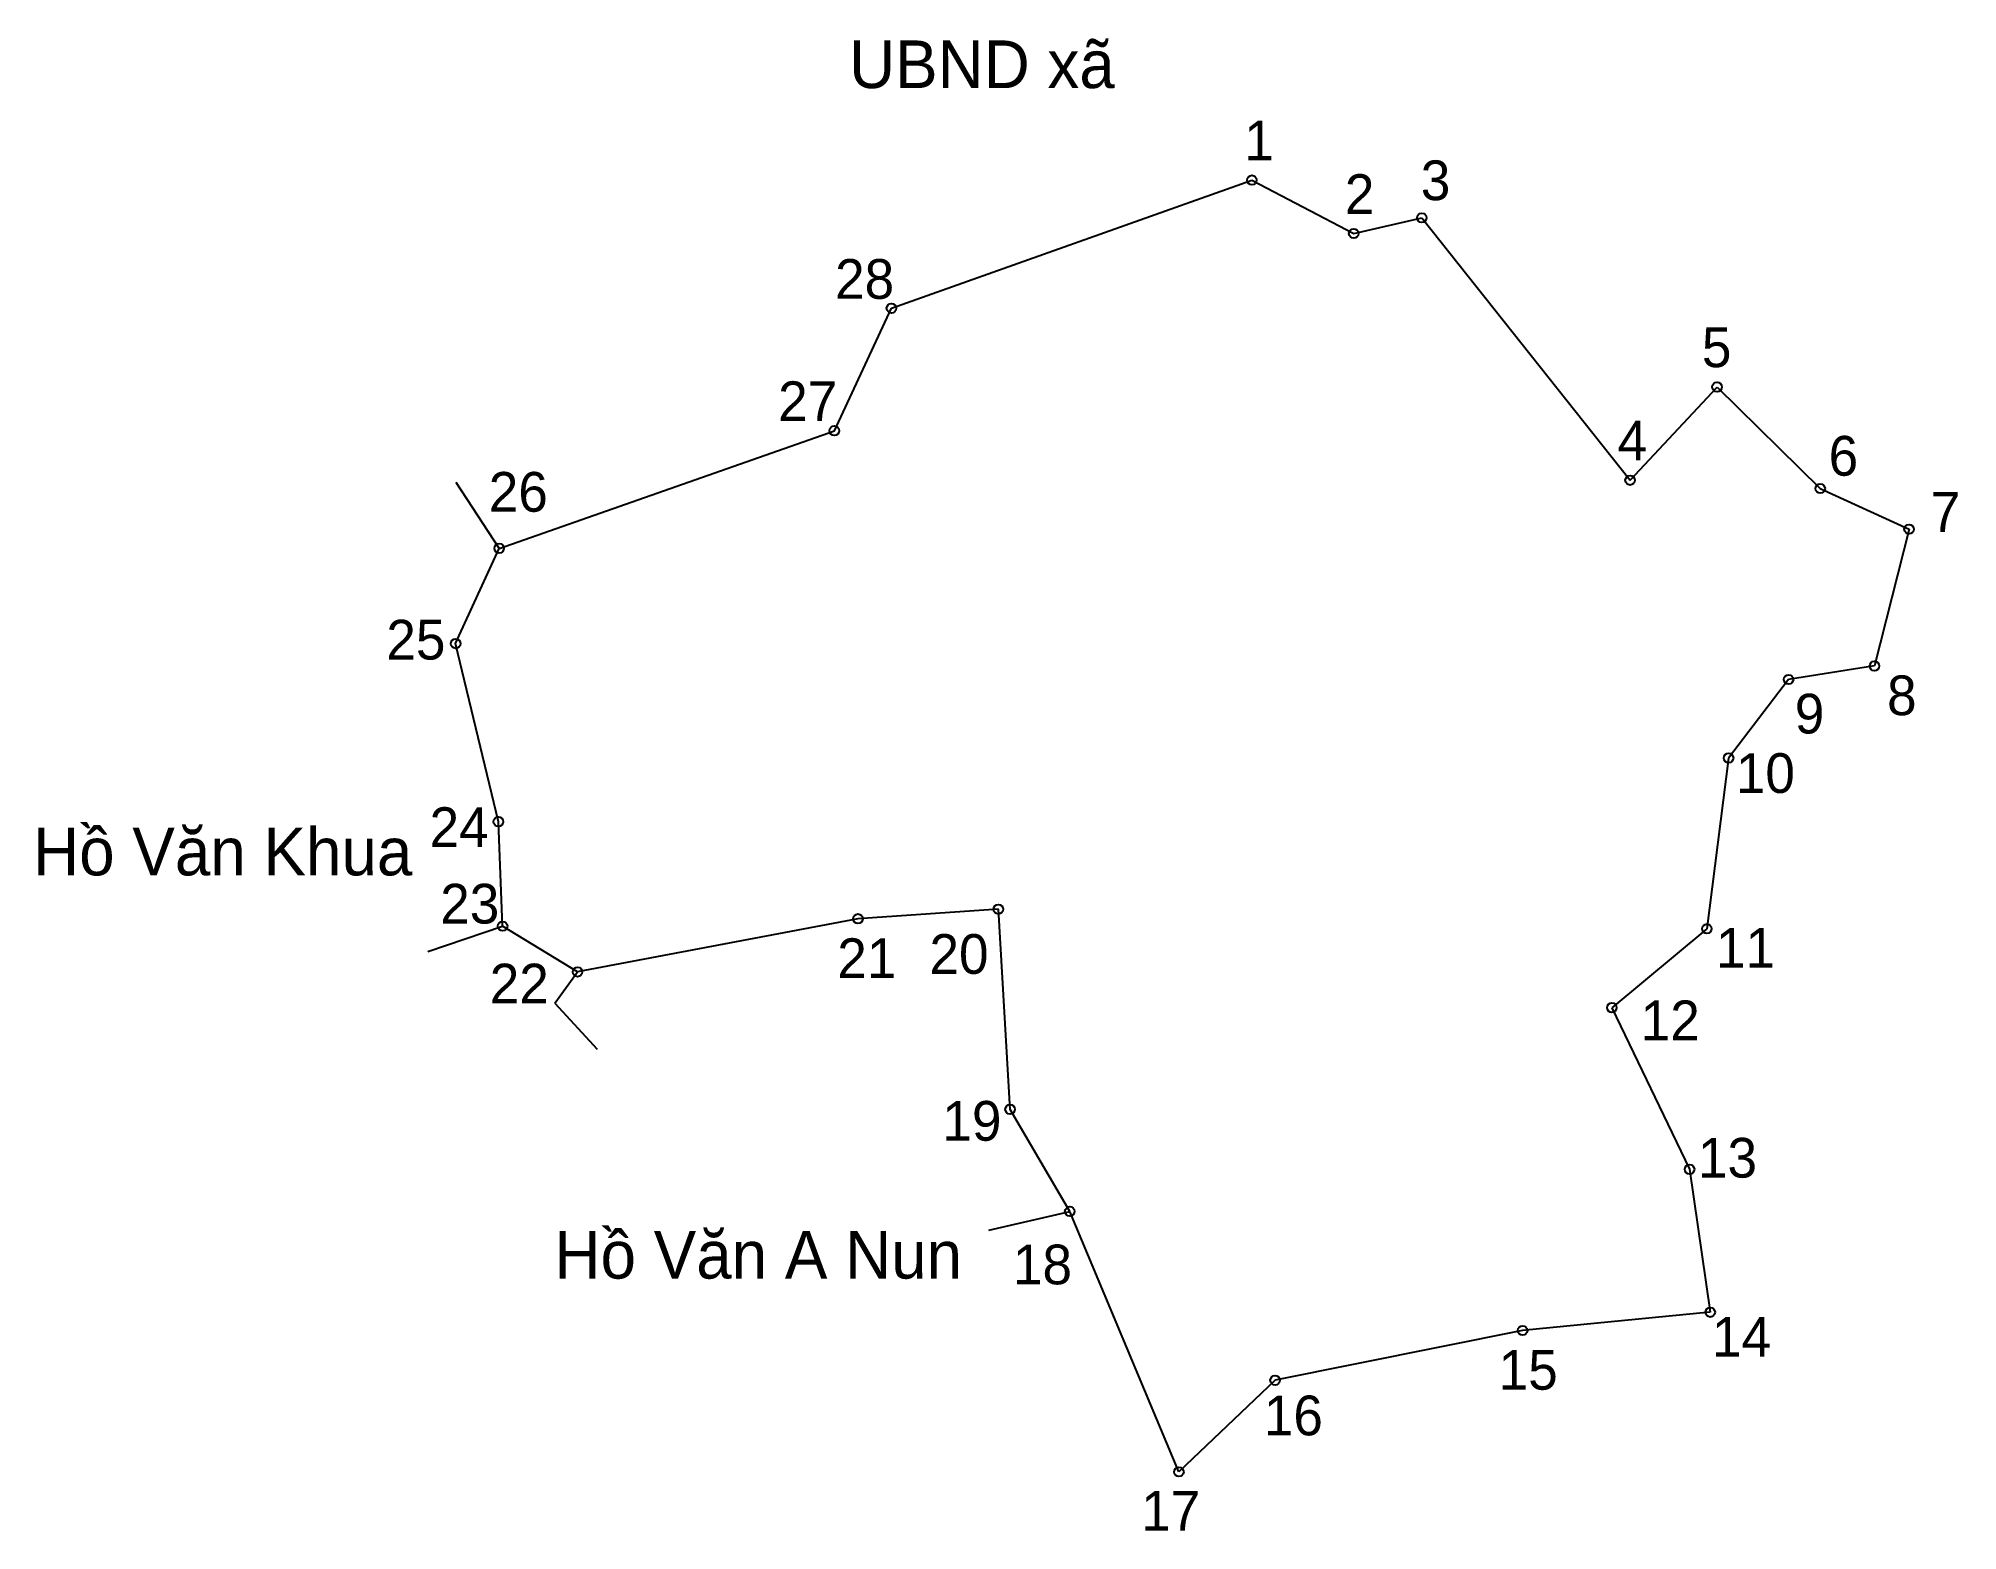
# Model space of a CAD drawing. Extents: x 547472 to 547768, y 1825016 to 1825246.
import ezdxf

# ---------------------------------------------------------------- set-up
doc = ezdxf.new("R2010")
doc.units = 0
for name, color, linetype in [('CanhThua', 7, 'Continuous'), ('MocDinhThua', 7, 'Continuous'), ('RauThua', 7, 'Continuous'), ('SoHieuDinhThua', 7, 'Continuous'), ('TenChuLanCan', 7, 'Continuous')]:
    doc.layers.add(name, color=color, linetype=linetype)

msp = doc.modelspace()

# ---------------------------------------------------------------- linework, layer by layer
at = {"layer": 'CanhThua'}
for p, q in [((547603.56, 1825204.7), (547659.09, 1825224.45)), ((547659.09, 1825224.45), (547674.78, 1825216.22)), ((547674.78, 1825216.22), (547685.27, 1825218.64)), ((547685.27, 1825218.64), (547717.35, 1825178.21)), ((547594.77, 1825185.84), (547603.56, 1825204.7)), ((547717.35, 1825178.21), (547730.75, 1825192.57)), ((547730.75, 1825192.57), (547746.65, 1825176.93)), ((547543.14, 1825167.72), (547594.77, 1825185.84)), ((547746.65, 1825176.93), (547760.33, 1825170.67)), ((547760.33, 1825170.67), (547755, 1825149.6)), ((547536.43, 1825153.05), (547543.14, 1825167.72)), ((547543.01, 1825125.61), (547536.43, 1825153.05)), ((547741.77, 1825147.52), (547732.53, 1825135.42)), ((547755, 1825149.6), (547741.77, 1825147.52)), ((547732.53, 1825135.42), (547729.18, 1825109.12)), ((547543.66, 1825109.52), (547543.01, 1825125.61)), ((547620.03, 1825112.12), (547598.41, 1825110.66)), ((547621.84, 1825081.3), (547620.03, 1825112.12)), ((547555.21, 1825102.47), (547543.66, 1825109.52)), ((547598.41, 1825110.66), (547555.21, 1825102.47)), ((547729.18, 1825109.12), (547714.55, 1825096.96)), ((547714.55, 1825096.96), (547726.52, 1825072.06)), ((547631.03, 1825065.58), (547621.84, 1825081.3)), ((547726.52, 1825072.06), (547729.7, 1825050.04)), ((547647.85, 1825025.45), (547631.03, 1825065.58)), ((547729.7, 1825050.04), (547700.79, 1825047.23)), ((547700.79, 1825047.23), (547662.66, 1825039.56)), ((547662.66, 1825039.56), (547647.85, 1825025.45))]:
    msp.add_line(p, q, dxfattribs=at)
at = {"layer": 'MocDinhThua'}
for centre in [(547659.09, 1825224.45), (547685.27, 1825218.64), (547674.78, 1825216.22), (547603.56, 1825204.7), (547730.75, 1825192.57), (547594.77, 1825185.84), (547717.35, 1825178.21), (547746.65, 1825176.93), (547760.33, 1825170.67), (547543.14, 1825167.72), (547536.43, 1825153.05), (547741.77, 1825147.52), (547755, 1825149.6), (547732.53, 1825135.42), (547543.01, 1825125.61), (547620.03, 1825112.12), (547543.66, 1825109.52), (547598.41, 1825110.66), (547729.18, 1825109.12), (547555.21, 1825102.47), (547714.55, 1825096.96), (547621.84, 1825081.3), (547726.52, 1825072.06), (547631.03, 1825065.58), (547729.7, 1825050.04), (547700.79, 1825047.23), (547662.66, 1825039.56), (547647.85, 1825025.45)]:
    msp.add_circle(centre, 0.734, dxfattribs=at)
at = {"layer": 'RauThua'}
for p, q in [((547536.46, 1825177.92), (547543.14, 1825167.72)), ((547532.13, 1825105.59), (547543.66, 1825109.52)), ((547551.72, 1825097.66), (547555.21, 1825102.47)), ((547551.72, 1825097.66), (547558.24, 1825090.59)), ((547618.55, 1825062.67), (547631.03, 1825065.58))]:
    msp.add_line(p, q, dxfattribs=at)

# ---------------------------------------------------------------- texts
at = {"layer": 'SoHieuDinhThua'}
for s, p in [('1', (547657.93, 1825227.49)), ('3', (547685.11, 1825221.36)), ('2', (547673.41, 1825219.23)), ('28', (547594.88, 1825206.16)), ('5', (547728.41, 1825195.63)), ('27', (547586.11, 1825187.32)), ('4', (547715.42, 1825181.26)), ('6', (547747.94, 1825178.91)), ('26', (547541.53, 1825173.36)), ('7', (547763.67, 1825170.26)), ('25', (547525.75, 1825150.59)), ('8', (547756.94, 1825142.02)), ('9', (547742.72, 1825139.2)), ('10', (547733.64, 1825130.04)), ('24', (547532.41, 1825121.71)), ('23', (547534.05, 1825109.92)), ('11', (547730.58, 1825103.11)), ('21', (547595.22, 1825101.52)), ('20', (547609.42, 1825102.17)), ('22', (547541.68, 1825097.61)), ('12', (547718.99, 1825091.95)), ('19', (547611.41, 1825076.47)), ('13', (547727.81, 1825070.78)), ('18', (547622.28, 1825054.34)), ('14', (547729.97, 1825043.2)), ('15', (547697.11, 1825038.11)), ('16', (547660.93, 1825031.08)), ('17', (547642.03, 1825016.4))]:
    msp.add_text(s, height=6.12, dxfattribs=at).set_placement(p)
at = {"layer": 'TenChuLanCan'}
for s, height, p in [('UBND xã', 7.344, (547597.04, 1825238.62)), ('Hồ Văn Khua', 7.3438, (547471.34, 1825117.34)), ('Hồ Văn A Nun', 7.3438, (547551.66, 1825055.23))]:
    msp.add_text(s, height=height, dxfattribs=at).set_placement(p)

doc.saveas('drawing.dxf')
